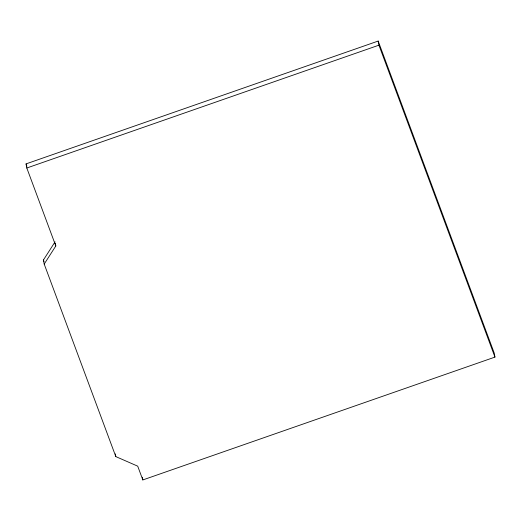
<?xml version="1.0" encoding="UTF-8"?>
<svg xmlns="http://www.w3.org/2000/svg" width="521" height="521" viewBox="0 0 521 521"><rect width="100%" height="100%" fill="white"/><g stroke="black" fill="none" stroke-linecap="round" stroke-linejoin="round"><path stroke-width="0.78" d="M44.2 264.069L55.806 245.977L26.805 168.009L26.05 163.894L378.168 41.061L494.195 352.991L494.95 357.106L142.832 479.939L137.713 466.165L115.812 456.598L44.2 264.069L43.445 259.953L55.05 241.861M26.805 168.009L378.923 45.177L378.168 41.061M378.923 45.177L494.95 357.106M26.05 163.894L26.897 166.166M43.445 259.953L44.011 261.477M142.331 477.197L142.832 479.939M115.31 453.856L115.812 456.598M55.304 243.235L55.806 245.977"/></g></svg>
